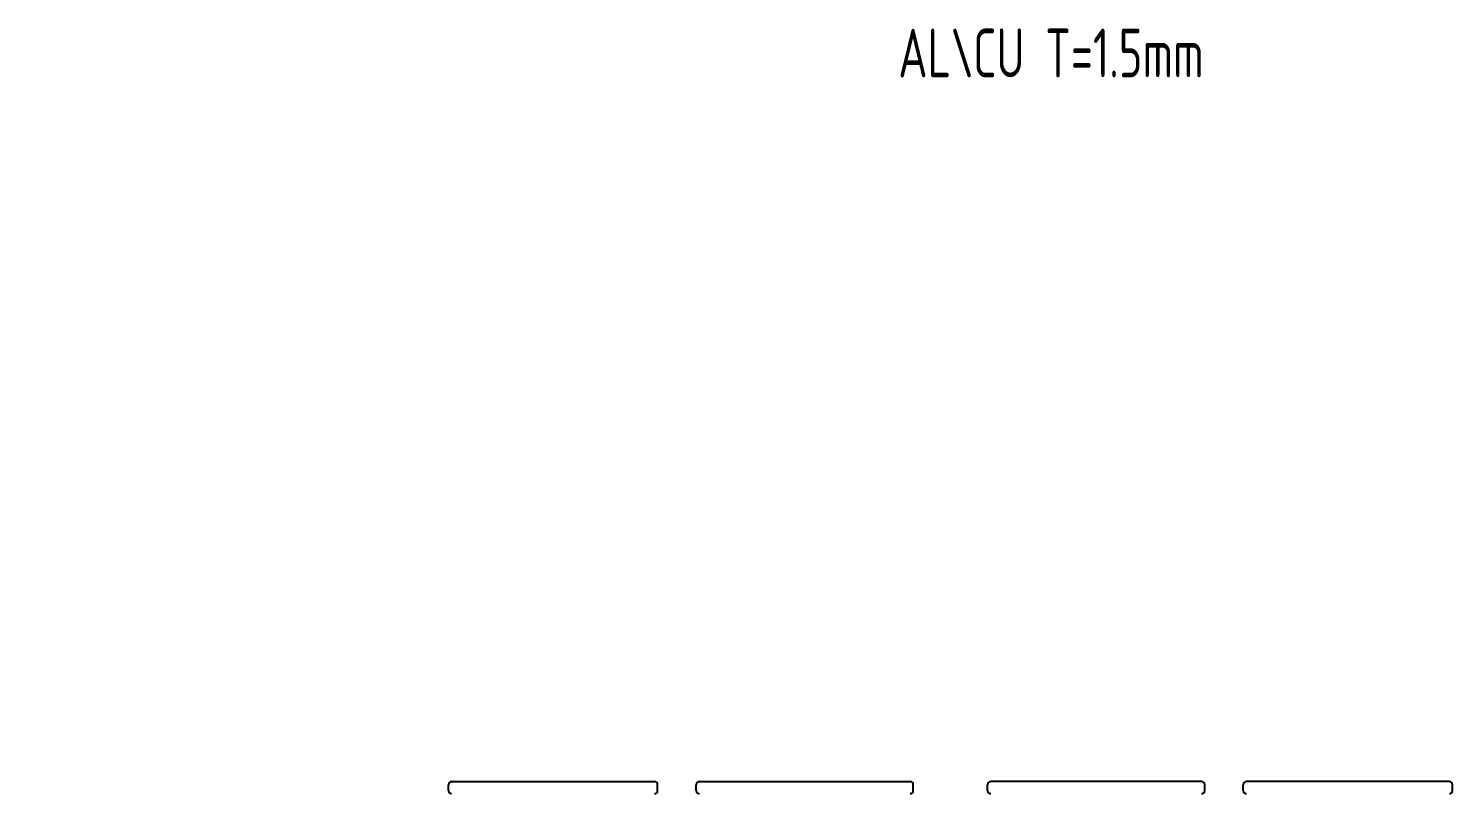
# Model space of a CAD drawing. Header units: millimetres. Extents: x -381 to 5246, y -687 to 1102.
# Drawn here: x 4400.6 to 4817.2, y 380.1 to 603.1 of the extents above; entities that cross this region are included whole.
import ezdxf

# ---------------------------------------------------------------- set-up
doc = ezdxf.new("R2010")
doc.units = ezdxf.units.MM
doc.header["$LTSCALE"] = 50
doc.header["$MEASUREMENT"] = 0
doc.styles.get("Standard").update_dxf_attribs({"font": 'tssdeng.shx', "width": 0.7, "bigfont": 'tssdchn.shx'})

msp = doc.modelspace()

# ---------------------------------------------------------------- linework, layer by layer
for p, q in [((4523.46, 380.06), (4523.46, 381.76)), ((4524.36, 382.66), (4583.76, 382.66)), ((4584.66, 380.06), (4584.66, 381.76)), ((4595.96, 380.06), (4595.96, 381.76)), ((4596.86, 382.66), (4658.56, 382.66)), ((4659.46, 380.06), (4659.46, 381.76)), ((4681.21, 380.06), (4681.21, 381.76)), ((4743.81, 382.66), (4682.11, 382.66)), ((4744.71, 380.06), (4744.71, 381.76)), ((4756.01, 380.06), (4756.01, 381.76)), ((4816.31, 382.66), (4756.91, 382.66)), ((4817.21, 380.06), (4817.21, 381.76))]:
    msp.add_line(p, q)
for centre, start, end in [((4524.36, 381.76), 90, 180), ((4524.36, 380.06), 180, 270), ((4583.76, 381.76), 360, 90), ((4583.76, 380.06), 270, 0), ((4596.86, 381.76), 90, 180), ((4596.86, 380.06), 180, 270), ((4658.56, 381.76), 360, 90), ((4658.56, 380.06), 270, 0), ((4682.11, 381.76), 90, 180), ((4682.11, 380.06), 180, 270), ((4743.81, 381.76), 360, 90), ((4743.81, 380.06), 270, 0), ((4756.91, 381.76), 90, 180), ((4756.91, 380.06), 180, 270), ((4816.31, 381.76), 360, 90), ((4816.31, 380.06), 270, 0)]:
    msp.add_arc(centre, 0.9, start, end)

# ---------------------------------------------------------------- texts
at = {"insert": (4655.06, 603.03), "char_height": 14.2623, "width": 3638.1431, "attachment_point": 1}
msp.add_mtext('AL\\\\CU T=1.5mm', dxfattribs=at)

doc.saveas('drawing.dxf')
